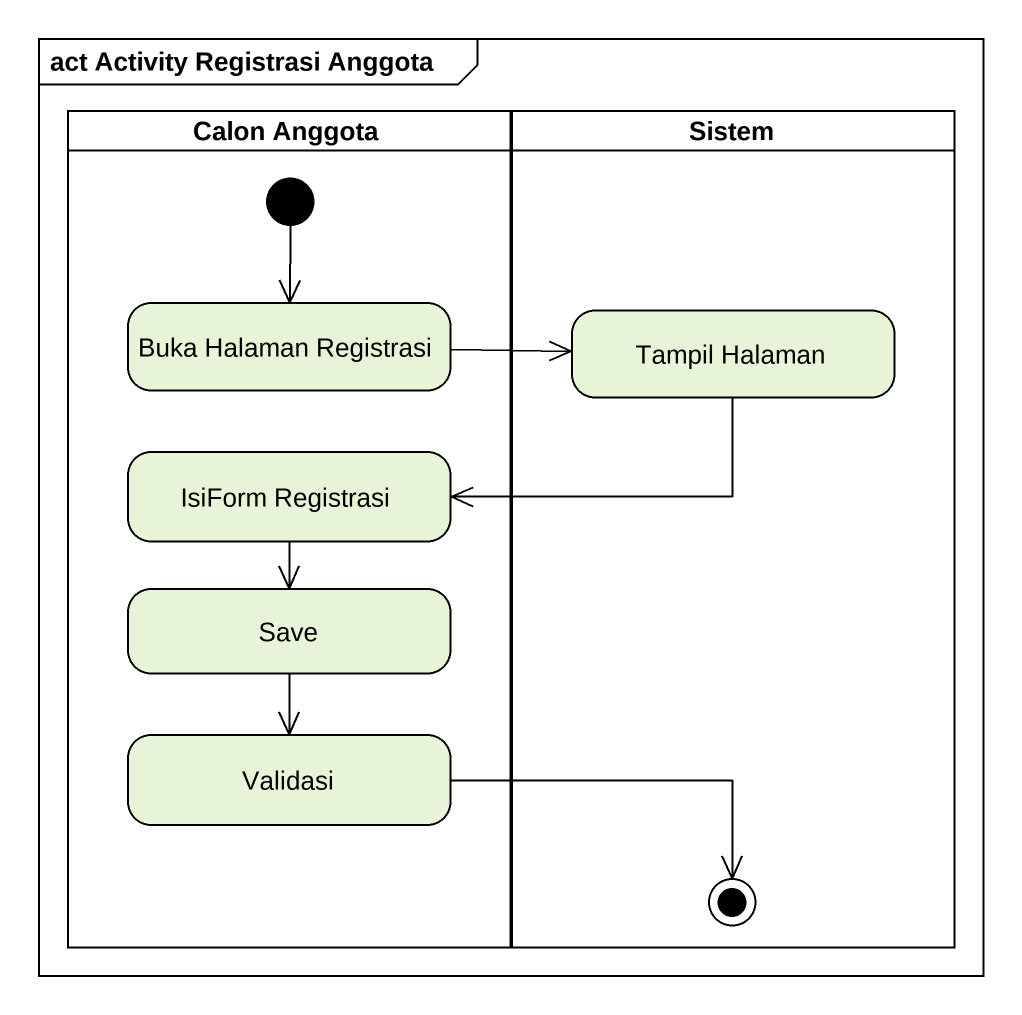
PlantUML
@startuml
mainframe act Activity Registrasi Anggota
hide empty description
state "Calon Anggota" as Calon_Anggota <<partition>> {
  state "Buka Halaman Registrasi" as Buka_Halaman_Registrasi
  state "IsiForm Registrasi" as IsiForm_Registrasi
  state Save
  state Validasi
  [*] --> Buka_Halaman_Registrasi
}
state Sistem <<partition>> {
  state "Tampil Halaman" as Tampil_Halaman
  state final1 <<end>>
}
Buka_Halaman_Registrasi -right-> Tampil_Halaman
Tampil_Halaman -left-> IsiForm_Registrasi
IsiForm_Registrasi --> Save
Save --> Validasi
Validasi -right-> final1
@enduml
